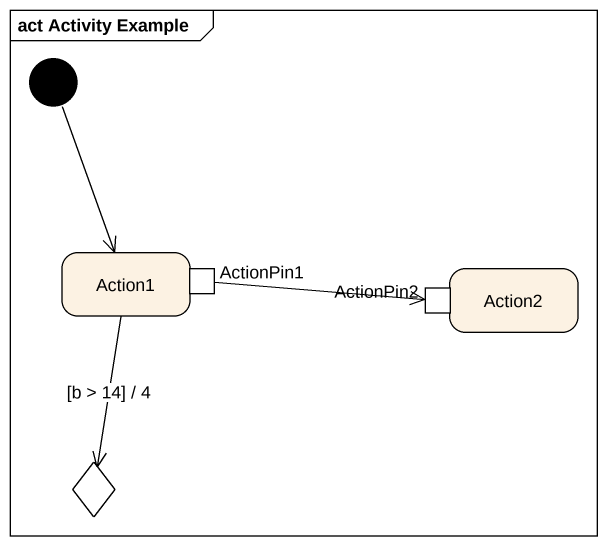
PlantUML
@startuml
mainframe act Activity Example
hide empty description
state Action1 {
  state ActionPin1 <<outputPin>>
}
state Action2 {
  state ActionPin2 <<inputPin>>
}
state choice1 <<choice>>
[*] --> Action1
Action1 --> choice1 : [b > 14] / 4
ActionPin1 -right-> ActionPin2
@enduml
